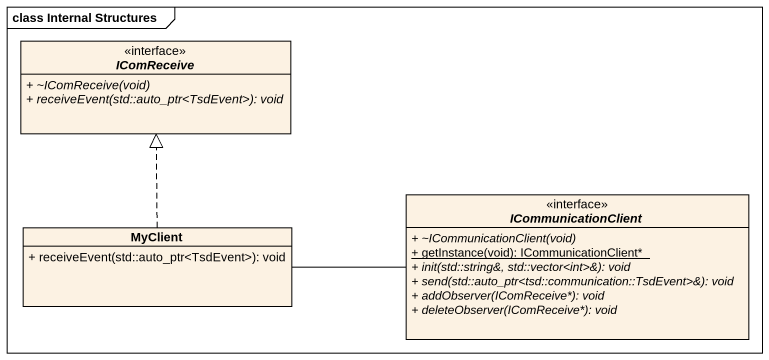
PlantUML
@startuml
mainframe class Internal Structures
hide circle
hide empty members
skinparam classAttributeIconSize 0
interface IComReceive <<interface>> {
  {abstract} + ~IComReceive(void)
  {abstract} + receiveEvent(std::auto_ptr<TsdEvent>): void
}
interface ICommunicationClient <<interface>> {
  {abstract} + ~ICommunicationClient(void)
  {static} + getInstance(void): ICommunicationClient*
  {abstract} + init(std::string&, std::vector<int>&): void
  {abstract} + send(std::auto_ptr<tsd::communication::TsdEvent>&): void
  {abstract} + addObserver(IComReceive*): void
  {abstract} + deleteObserver(IComReceive*): void
}
class MyClient {
  + receiveEvent(std::auto_ptr<TsdEvent>): void
}
MyClient .up.|> IComReceive
MyClient -right- ICommunicationClient
@enduml
